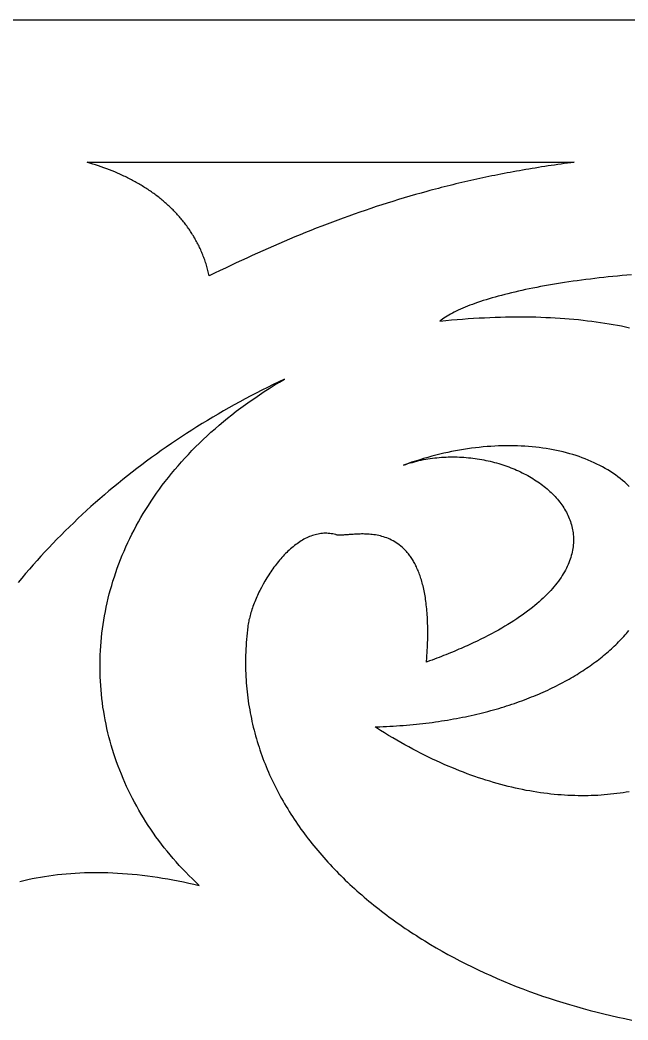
# Model space of a CAD drawing. Extents: x -52 to 65, y -90 to -50.
# Drawn here: x -2.19 to 10.97, y -71.74 to -50.12 of the extents above; entities that cross this region are included whole.
import ezdxf

# ---------------------------------------------------------------- set-up
doc = ezdxf.new("R2010")
doc.units = 0
doc.header["$MEASUREMENT"] = 0
doc.layers.add('LAYER_1', color=18, linetype='CONTINUOUS')

msp = doc.modelspace()

# ---------------------------------------------------------------- linework, layer by layer
at = {"layer": 'LAYER_1'}
for points in [[(11.857, -50.116), (10.865, -50.116), (9.875, -50.116), (8.89, -50.116), (7.908, -50.116), (6.93, -50.116), (5.957, -50.116), (4.989, -50.116), (4.026, -50.116), (3.069, -50.116), (2.118, -50.116), (1.173, -50.116), (0.235, -50.116), (-0.696, -50.116), (-1.619, -50.116), (-2.534, -50.116)], [(11.044, -55.626), (10.942, -55.635), (10.84, -55.644), (10.74, -55.653), (10.64, -55.663), (10.54, -55.673), (10.442, -55.684), (10.344, -55.695), (10.247, -55.706), (10.152, -55.718), (10.056, -55.73), (9.962, -55.742), (9.869, -55.755), (9.777, -55.768), (9.685, -55.781), (9.595, -55.795), (9.506, -55.809), (9.417, -55.823), (9.33, -55.838), (9.244, -55.853), (9.158, -55.868), (9.074, -55.883), (8.991, -55.899), (8.91, -55.915), (8.829, -55.932), (8.749, -55.948), (8.671, -55.965), (8.594, -55.982), (8.518, -56), (8.444, -56.018), (8.37, -56.035), (8.299, -56.054), (8.228, -56.072), (8.159, -56.09), (8.091, -56.109), (8.024, -56.128), (7.959, -56.147), (7.895, -56.167), (7.833, -56.186), (7.773, -56.206), (7.713, -56.226), (7.656, -56.246), (7.599, -56.266), (7.545, -56.287), (7.492, -56.307), (7.44, -56.328), (7.39, -56.349), (7.342, -56.369), (7.295, -56.391), (7.251, -56.412), (7.207, -56.433), (7.166, -56.454), (7.126, -56.476), (7.088, -56.497), (7.052, -56.519), (7.018, -56.541), (6.985, -56.563), (6.954, -56.585), (6.925, -56.607), (6.912, -56.618), (6.898, -56.629), (7.022, -56.616), (7.145, -56.604), (7.267, -56.594), (7.388, -56.584), (7.508, -56.575), (7.627, -56.567), (7.744, -56.56), (7.861, -56.554), (7.977, -56.548), (8.092, -56.544), (8.206, -56.54), (8.319, -56.538), (8.431, -56.536), (8.542, -56.535), (8.651, -56.535), (8.76, -56.535), (8.868, -56.537), (8.975, -56.539), (9.081, -56.543), (9.187, -56.547), (9.291, -56.551), (9.394, -56.557), (9.496, -56.564), (9.597, -56.571), (9.697, -56.579), (9.797, -56.588), (9.895, -56.597), (9.993, -56.608), (10.089, -56.619), (10.184, -56.631), (10.279, -56.643), (10.373, -56.657), (10.465, -56.671), (10.557, -56.686), (10.648, -56.701), (10.738, -56.717), (10.827, -56.734), (10.915, -56.752), (11.002, -56.771)], [(-2.19, -68.748), (-2.103, -68.727), (-2.016, -68.706), (-1.927, -68.687), (-1.838, -68.67), (-1.748, -68.653), (-1.656, -68.638), (-1.564, -68.624), (-1.471, -68.611), (-1.377, -68.599), (-1.282, -68.589), (-1.186, -68.58), (-1.089, -68.572), (-0.992, -68.566), (-0.893, -68.561), (-0.794, -68.557), (-0.694, -68.554), (-0.593, -68.553), (-0.491, -68.553), (-0.389, -68.554), (-0.285, -68.557), (-0.181, -68.561), (-0.076, -68.566), (0.029, -68.573), (0.135, -68.58), (0.242, -68.59), (0.35, -68.6), (0.458, -68.612), (0.567, -68.626), (0.677, -68.64), (0.787, -68.656), (0.898, -68.674), (1.009, -68.693), (1.121, -68.713), (1.234, -68.735), (1.347, -68.758), (1.461, -68.782), (1.575, -68.808), (1.69, -68.835), (1.615, -68.764), (1.541, -68.693), (1.468, -68.621), (1.396, -68.548), (1.326, -68.474), (1.257, -68.4), (1.19, -68.325), (1.124, -68.249), (1.059, -68.172), (0.995, -68.095), (0.933, -68.017), (0.872, -67.939), (0.812, -67.86), (0.754, -67.78), (0.697, -67.7), (0.642, -67.619), (0.587, -67.537), (0.534, -67.455), (0.483, -67.372), (0.432, -67.289), (0.384, -67.205), (0.336, -67.121), (0.29, -67.036), (0.245, -66.951), (0.201, -66.865), (0.159, -66.779), (0.119, -66.692), (0.079, -66.605), (0.041, -66.518), (0.005, -66.43), (-0.031, -66.341), (-0.065, -66.253), (-0.097, -66.163), (-0.128, -66.074), (-0.158, -65.984), (-0.186, -65.894), (-0.213, -65.803), (-0.239, -65.712), (-0.263, -65.621), (-0.286, -65.53), (-0.307, -65.438), (-0.327, -65.346), (-0.346, -65.254), (-0.363, -65.162), (-0.378, -65.069), (-0.393, -64.976), (-0.405, -64.883), (-0.417, -64.79), (-0.427, -64.696), (-0.435, -64.603), (-0.443, -64.509), (-0.448, -64.415), (-0.453, -64.321), (-0.455, -64.227), (-0.457, -64.133), (-0.457, -64.038), (-0.455, -63.944), (-0.452, -63.85), (-0.448, -63.755), (-0.442, -63.661), (-0.434, -63.566), (-0.426, -63.472), (-0.415, -63.378), (-0.404, -63.283), (-0.39, -63.189), (-0.376, -63.094), (-0.36, -63), (-0.342, -62.906), (-0.323, -62.812), (-0.302, -62.718), (-0.28, -62.624), (-0.256, -62.53), (-0.231, -62.436), (-0.205, -62.343), (-0.177, -62.25), (-0.147, -62.157), (-0.116, -62.064), (-0.083, -61.971), (-0.049, -61.878), (-0.013, -61.786), (0.024, -61.694), (0.062, -61.602), (0.103, -61.511), (0.144, -61.42), (0.188, -61.329), (0.232, -61.238), (0.279, -61.148), (0.327, -61.058), (0.376, -60.968), (0.427, -60.879), (0.48, -60.79), (0.534, -60.702), (0.589, -60.613), (0.646, -60.526), (0.705, -60.439), (0.765, -60.352), (0.827, -60.265), (0.891, -60.179), (0.956, -60.094), (1.022, -60.009), (1.09, -59.925), (1.16, -59.841), (1.231, -59.757), (1.304, -59.675), (1.379, -59.592), (1.455, -59.511), (1.532, -59.43), (1.611, -59.349), (1.692, -59.269), (1.775, -59.19), (1.859, -59.111), (1.944, -59.033), (2.031, -58.956), (2.12, -58.879), (2.211, -58.803), (2.303, -58.728), (2.397, -58.653), (2.492, -58.579), (2.589, -58.506), (2.687, -58.434), (2.788, -58.362), (2.889, -58.292), (2.993, -58.221), (3.098, -58.152), (3.205, -58.084), (3.313, -58.016), (3.423, -57.949), (3.535, -57.884), (3.411, -57.942), (3.288, -58.001), (3.166, -58.061), (3.045, -58.122), (2.924, -58.184), (2.803, -58.247), (2.684, -58.31), (2.565, -58.374), (2.447, -58.439), (2.33, -58.505), (2.213, -58.571), (2.097, -58.638), (1.982, -58.706), (1.867, -58.775), (1.753, -58.844), (1.64, -58.915), (1.528, -58.986), (1.416, -59.057), (1.305, -59.13), (1.195, -59.203), (1.086, -59.277), (0.977, -59.352), (0.869, -59.427), (0.762, -59.503), (0.656, -59.58), (0.551, -59.657), (0.446, -59.736), (0.342, -59.814), (0.239, -59.894), (0.136, -59.974), (0.035, -60.055), (-0.066, -60.137), (-0.166, -60.219), (-0.265, -60.302), (-0.363, -60.385), (-0.46, -60.469), (-0.557, -60.554), (-0.653, -60.64), (-0.748, -60.726), (-0.842, -60.813), (-0.935, -60.9), (-1.027, -60.988), (-1.119, -61.077), (-1.21, -61.166), (-1.299, -61.256), (-1.388, -61.346), (-1.476, -61.437), (-1.563, -61.529), (-1.65, -61.621), (-1.735, -61.714), (-1.819, -61.807), (-1.903, -61.901), (-1.986, -61.995), (-2.067, -62.09), (-2.148, -62.186), (-2.228, -62.282)], [(10.989, -60.202), (10.943, -60.158), (10.896, -60.115), (10.848, -60.074), (10.798, -60.033), (10.747, -59.994), (10.694, -59.956), (10.641, -59.919), (10.586, -59.883), (10.53, -59.848), (10.473, -59.814), (10.415, -59.781), (10.355, -59.75), (10.295, -59.719), (10.233, -59.69), (10.171, -59.662), (10.107, -59.635), (10.043, -59.609), (9.977, -59.584), (9.911, -59.56), (9.843, -59.538), (9.775, -59.516), (9.706, -59.496), (9.635, -59.477), (9.564, -59.458), (9.493, -59.442), (9.42, -59.426), (9.347, -59.411), (9.273, -59.398), (9.198, -59.385), (9.122, -59.374), (9.046, -59.364), (8.969, -59.355), (8.891, -59.347), (8.813, -59.34), (8.734, -59.335), (8.655, -59.331), (8.575, -59.327), (8.494, -59.325), (8.413, -59.324), (8.332, -59.325), (8.25, -59.326), (8.167, -59.329), (8.084, -59.332), (8.001, -59.337), (7.918, -59.343), (7.834, -59.351), (7.749, -59.359), (7.665, -59.369), (7.58, -59.379), (7.494, -59.391), (7.409, -59.404), (7.323, -59.419), (7.237, -59.434), (7.151, -59.451), (7.065, -59.468), (6.979, -59.487), (6.892, -59.508), (6.806, -59.529), (6.719, -59.552), (6.632, -59.575), (6.545, -59.6), (6.459, -59.626), (6.372, -59.654), (6.285, -59.682), (6.199, -59.712), (6.112, -59.743), (6.159, -59.727), (6.206, -59.711), (6.253, -59.696), (6.301, -59.683), (6.349, -59.67), (6.396, -59.657), (6.444, -59.646), (6.493, -59.635), (6.541, -59.625), (6.589, -59.616), (6.638, -59.608), (6.687, -59.6), (6.735, -59.593), (6.784, -59.587), (6.833, -59.582), (6.882, -59.577), (6.931, -59.573), (6.98, -59.57), (7.029, -59.568), (7.077, -59.566), (7.126, -59.565), (7.175, -59.565), (7.224, -59.565), (7.273, -59.566), (7.321, -59.568), (7.37, -59.57), (7.418, -59.573), (7.467, -59.577), (7.515, -59.582), (7.563, -59.587), (7.611, -59.592), (7.659, -59.599), (7.706, -59.606), (7.753, -59.613), (7.801, -59.621), (7.848, -59.63), (7.894, -59.64), (7.941, -59.65), (7.987, -59.661), (8.033, -59.672), (8.078, -59.684), (8.124, -59.696), (8.169, -59.709), (8.213, -59.723), (8.258, -59.737), (8.301, -59.751), (8.345, -59.767), (8.388, -59.783), (8.431, -59.799), (8.473, -59.816), (8.515, -59.833), (8.557, -59.851), (8.598, -59.87), (8.639, -59.888), (8.679, -59.908), (8.718, -59.928), (8.758, -59.948), (8.796, -59.969), (8.834, -59.991), (8.872, -60.013), (8.909, -60.035), (8.945, -60.058), (8.981, -60.081), (9.017, -60.105), (9.051, -60.129), (9.085, -60.154), (9.119, -60.179), (9.151, -60.204), (9.183, -60.23), (9.215, -60.256), (9.246, -60.283), (9.276, -60.31), (9.305, -60.338), (9.334, -60.366), (9.361, -60.394), (9.389, -60.423), (9.415, -60.452), (9.44, -60.481), (9.465, -60.511), (9.489, -60.541), (9.512, -60.572), (9.534, -60.603), (9.556, -60.634), (9.577, -60.665), (9.596, -60.697), (9.615, -60.73), (9.633, -60.762), (9.65, -60.795), (9.666, -60.828), (9.681, -60.861), (9.695, -60.895), (9.709, -60.929), (9.721, -60.963), (9.732, -60.998), (9.742, -61.033), (9.752, -61.068), (9.76, -61.103), (9.767, -61.139), (9.773, -61.175), (9.778, -61.211), (9.782, -61.247), (9.785, -61.284), (9.787, -61.32), (9.787, -61.357), (9.787, -61.394), (9.785, -61.432), (9.782, -61.469), (9.778, -61.507), (9.773, -61.545), (9.766, -61.583), (9.759, -61.622), (9.75, -61.66), (9.74, -61.699), (9.728, -61.738), (9.716, -61.776), (9.702, -61.816), (9.687, -61.855), (9.67, -61.894), (9.652, -61.934), (9.633, -61.973), (9.613, -62.013), (9.591, -62.053), (9.567, -62.093), (9.543, -62.133), (9.517, -62.173), (9.489, -62.213), (9.46, -62.254), (9.43, -62.294), (9.398, -62.334), (9.365, -62.375), (9.33, -62.415), (9.294, -62.456), (9.256, -62.497), (9.216, -62.537), (9.176, -62.578), (9.133, -62.619), (9.089, -62.66), (9.044, -62.7), (8.997, -62.741), (8.948, -62.782), (8.898, -62.823), (8.846, -62.864), (8.792, -62.904), (8.737, -62.945), (8.68, -62.986), (8.621, -63.027), (8.561, -63.067), (8.499, -63.108), (8.435, -63.148), (8.37, -63.189), (8.302, -63.229), (8.233, -63.27), (8.163, -63.31), (8.09, -63.35), (8.016, -63.39), (7.94, -63.43), (7.862, -63.47), (7.782, -63.51), (7.7, -63.55), (7.617, -63.59), (7.574, -63.609), (7.531, -63.629), (7.488, -63.649), (7.444, -63.668), (7.399, -63.688), (7.355, -63.708), (7.309, -63.727), (7.263, -63.747), (7.217, -63.766), (7.17, -63.786), (7.123, -63.805), (7.075, -63.825), (7.027, -63.844), (6.978, -63.863), (6.929, -63.882), (6.879, -63.902), (6.829, -63.921), (6.778, -63.94), (6.727, -63.959), (6.675, -63.978), (6.623, -63.997), (6.61, -64.002), (6.607, -64.003), (6.606, -64.003), (6.606, -64.003), (6.606, -64.003), (6.606, -64.002), (6.606, -63.998), (6.607, -63.983), (6.612, -63.923), (6.616, -63.864), (6.62, -63.805), (6.623, -63.748), (6.626, -63.691), (6.628, -63.635), (6.63, -63.58), (6.632, -63.526), (6.633, -63.473), (6.634, -63.42), (6.634, -63.369), (6.634, -63.318), (6.634, -63.268), (6.633, -63.218), (6.631, -63.17), (6.63, -63.122), (6.628, -63.075), (6.625, -63.029), (6.623, -62.983), (6.62, -62.939), (6.616, -62.895), (6.612, -62.852), (6.608, -62.809), (6.603, -62.768), (6.598, -62.727), (6.593, -62.686), (6.588, -62.647), (6.582, -62.608), (6.576, -62.57), (6.569, -62.532), (6.562, -62.496), (6.555, -62.46), (6.547, -62.424), (6.54, -62.39), (6.532, -62.356), (6.523, -62.322), (6.515, -62.29), (6.506, -62.257), (6.496, -62.226), (6.487, -62.195), (6.477, -62.165), (6.467, -62.135), (6.457, -62.107), (6.446, -62.078), (6.435, -62.05), (6.424, -62.023), (6.413, -61.997), (6.401, -61.971), (6.39, -61.945), (6.378, -61.921), (6.366, -61.896), (6.353, -61.873), (6.34, -61.85), (6.328, -61.827), (6.315, -61.805), (6.301, -61.784), (6.288, -61.763), (6.274, -61.742), (6.26, -61.722), (6.246, -61.703), (6.232, -61.684), (6.218, -61.665), (6.203, -61.647), (6.189, -61.63), (6.174, -61.613), (6.159, -61.596), (6.144, -61.58), (6.128, -61.565), (6.113, -61.55), (6.082, -61.521), (6.05, -61.494), (6.018, -61.468), (5.985, -61.444), (5.952, -61.422), (5.918, -61.401), (5.885, -61.382), (5.851, -61.364), (5.816, -61.348), (5.782, -61.333), (5.747, -61.319), (5.713, -61.306), (5.678, -61.295), (5.643, -61.285), (5.608, -61.275), (5.573, -61.267), (5.538, -61.26), (5.503, -61.254), (5.469, -61.249), (5.434, -61.244), (5.4, -61.241), (5.366, -61.238), (5.332, -61.235), (5.299, -61.234), (5.266, -61.233), (5.233, -61.232), (5.201, -61.232), (5.169, -61.233), (5.137, -61.234), (5.107, -61.235), (5.076, -61.236), (5.047, -61.238), (5.018, -61.24), (4.99, -61.242), (4.962, -61.244), (4.935, -61.246), (4.909, -61.248), (4.884, -61.25), (4.86, -61.252), (4.836, -61.254), (4.814, -61.256), (4.792, -61.257), (4.772, -61.258), (4.752, -61.259), (4.734, -61.259), (4.717, -61.259), (4.701, -61.258), (4.686, -61.257), (4.672, -61.255), (4.66, -61.252), (4.655, -61.251), (4.653, -61.251), (4.653, -61.25), (4.652, -61.25), (4.65, -61.25), (4.642, -61.247), (4.61, -61.239), (4.578, -61.232), (4.546, -61.226), (4.514, -61.222), (4.482, -61.219), (4.45, -61.217), (4.419, -61.217), (4.387, -61.217), (4.355, -61.219), (4.324, -61.223), (4.292, -61.227), (4.261, -61.233), (4.23, -61.24), (4.199, -61.248), (4.168, -61.257), (4.137, -61.267), (4.106, -61.278), (4.075, -61.29), (4.045, -61.303), (4.014, -61.317), (3.984, -61.332), (3.954, -61.348), (3.924, -61.365), (3.895, -61.383), (3.865, -61.402), (3.836, -61.421), (3.807, -61.442), (3.778, -61.463), (3.75, -61.485), (3.721, -61.507), (3.693, -61.531), (3.665, -61.555), (3.638, -61.58), (3.61, -61.605), (3.583, -61.631), (3.556, -61.658), (3.53, -61.685), (3.504, -61.713), (3.478, -61.741), (3.452, -61.77), (3.427, -61.8), (3.402, -61.83), (3.377, -61.86), (3.353, -61.891), (3.329, -61.922), (3.305, -61.953), (3.282, -61.985), (3.259, -62.018), (3.237, -62.05), (3.215, -62.083), (3.193, -62.116), (3.15, -62.183), (3.11, -62.251), (3.071, -62.319), (3.034, -62.388), (2.999, -62.457), (2.982, -62.492), (2.965, -62.526), (2.949, -62.561), (2.934, -62.595), (2.919, -62.63), (2.904, -62.664), (2.89, -62.698), (2.877, -62.732), (2.864, -62.766), (2.852, -62.8), (2.84, -62.833), (2.829, -62.866), (2.818, -62.899), (2.808, -62.932), (2.799, -62.964), (2.79, -62.996), (2.781, -63.028), (2.774, -63.059), (2.766, -63.09), (2.76, -63.12), (2.754, -63.15), (2.749, -63.18), (2.744, -63.209), (2.74, -63.238), (2.732, -63.307), (2.725, -63.376), (2.718, -63.444), (2.712, -63.513), (2.707, -63.581), (2.702, -63.649), (2.699, -63.717), (2.696, -63.785), (2.694, -63.852), (2.692, -63.92), (2.692, -63.987), (2.692, -64.054), (2.693, -64.121), (2.694, -64.187), (2.697, -64.253), (2.7, -64.32), (2.703, -64.386), (2.708, -64.451), (2.713, -64.517), (2.719, -64.582), (2.726, -64.647), (2.733, -64.712), (2.741, -64.777), (2.75, -64.841), (2.759, -64.905), (2.77, -64.97), (2.781, -65.033), (2.792, -65.097), (2.804, -65.16), (2.817, -65.224), (2.831, -65.287), (2.845, -65.349), (2.86, -65.412), (2.876, -65.474), (2.892, -65.536), (2.909, -65.598), (2.926, -65.66), (2.945, -65.721), (2.964, -65.782), (2.983, -65.843), (3.003, -65.904), (3.024, -65.964), (3.046, -66.025), (3.068, -66.085), (3.09, -66.144), (3.114, -66.204), (3.138, -66.263), (3.162, -66.322), (3.187, -66.381), (3.213, -66.44), (3.24, -66.498), (3.267, -66.556), (3.294, -66.614), (3.322, -66.672), (3.351, -66.729), (3.381, -66.786), (3.411, -66.843), (3.441, -66.9), (3.472, -66.956), (3.504, -67.012), (3.536, -67.068), (3.569, -67.124), (3.603, -67.179), (3.637, -67.234), (3.671, -67.289), (3.706, -67.343), (3.742, -67.398), (3.778, -67.452), (3.815, -67.506), (3.852, -67.559), (3.89, -67.613), (3.928, -67.666), (3.967, -67.718), (4.006, -67.771), (4.046, -67.823), (4.087, -67.875), (4.128, -67.927), (4.169, -67.978), (4.211, -68.029), (4.254, -68.08), (4.297, -68.131), (4.34, -68.181), (4.384, -68.231), (4.429, -68.281), (4.474, -68.331), (4.519, -68.38), (4.565, -68.429), (4.611, -68.478), (4.658, -68.526), (4.705, -68.574), (4.753, -68.622), (4.802, -68.669), (4.85, -68.717), (4.899, -68.764), (4.949, -68.81), (4.999, -68.857), (5.05, -68.903), (5.101, -68.949), (5.152, -68.994), (5.204, -69.039), (5.256, -69.084), (5.309, -69.129), (5.362, -69.173), (5.416, -69.217), (5.469, -69.261), (5.524, -69.304), (5.579, -69.348), (5.634, -69.39), (5.689, -69.433), (5.745, -69.475), (5.802, -69.517), (5.859, -69.559), (5.916, -69.6), (5.973, -69.641), (6.031, -69.682), (6.09, -69.722), (6.148, -69.762), (6.207, -69.802), (6.267, -69.841), (6.326, -69.881), (6.387, -69.919), (6.447, -69.958), (6.508, -69.996), (6.569, -70.034), (6.693, -70.109), (6.817, -70.182), (6.944, -70.254), (7.071, -70.325), (7.2, -70.395), (7.33, -70.463), (7.461, -70.53), (7.593, -70.595), (7.727, -70.66), (7.861, -70.722), (7.997, -70.784), (8.134, -70.844), (8.272, -70.903), (8.411, -70.96), (8.55, -71.016), (8.691, -71.07), (8.833, -71.124), (8.976, -71.175), (9.119, -71.225), (9.264, -71.274), (9.409, -71.322), (9.555, -71.367), (9.702, -71.412), (9.849, -71.455), (9.997, -71.496), (10.146, -71.536), (10.296, -71.575), (10.446, -71.612), (10.597, -71.647), (10.748, -71.681), (10.9, -71.713), (11.052, -71.744)], [(10.994, -66.806), (10.928, -66.817), (10.861, -66.828), (10.794, -66.838), (10.726, -66.847), (10.659, -66.855), (10.59, -66.863), (10.521, -66.869), (10.452, -66.875), (10.383, -66.88), (10.313, -66.885), (10.243, -66.888), (10.172, -66.891), (10.101, -66.893), (10.03, -66.894), (9.958, -66.894), (9.886, -66.893), (9.814, -66.892), (9.741, -66.889), (9.668, -66.886), (9.594, -66.882), (9.521, -66.877), (9.446, -66.871), (9.372, -66.864), (9.297, -66.856), (9.222, -66.848), (9.146, -66.838), (9.07, -66.828), (8.994, -66.817), (8.918, -66.804), (8.841, -66.791), (8.764, -66.777), (8.686, -66.762), (8.608, -66.746), (8.53, -66.729), (8.452, -66.711), (8.373, -66.692), (8.294, -66.672), (8.215, -66.651), (8.135, -66.629), (8.055, -66.606), (7.975, -66.582), (7.894, -66.557), (7.813, -66.531), (7.732, -66.504), (7.65, -66.476), (7.569, -66.447), (7.486, -66.417), (7.404, -66.386), (7.321, -66.354), (7.239, -66.321), (7.155, -66.286), (7.072, -66.251), (6.988, -66.215), (6.904, -66.177), (6.82, -66.138), (6.735, -66.099), (6.65, -66.058), (6.565, -66.016), (6.48, -65.973), (6.394, -65.929), (6.308, -65.883), (6.222, -65.837), (6.136, -65.789), (6.049, -65.741), (5.962, -65.691), (5.875, -65.64), (5.788, -65.588), (5.7, -65.534), (5.612, -65.48), (5.524, -65.424), (5.502, -65.41), (5.497, -65.406), (5.495, -65.405), (5.495, -65.405), (5.495, -65.405), (5.496, -65.405), (5.501, -65.405), (5.52, -65.404), (5.594, -65.402), (5.668, -65.399), (5.742, -65.395), (5.816, -65.392), (5.888, -65.388), (5.961, -65.383), (6.033, -65.378), (6.105, -65.373), (6.176, -65.367), (6.247, -65.361), (6.317, -65.354), (6.387, -65.347), (6.457, -65.34), (6.526, -65.332), (6.594, -65.324), (6.663, -65.315), (6.73, -65.306), (6.798, -65.297), (6.865, -65.287), (6.931, -65.277), (6.998, -65.267), (7.063, -65.256), (7.128, -65.245), (7.193, -65.233), (7.258, -65.222), (7.322, -65.209), (7.385, -65.197), (7.448, -65.184), (7.511, -65.171), (7.573, -65.157), (7.635, -65.143), (7.696, -65.129), (7.757, -65.115), (7.817, -65.1), (7.877, -65.084), (7.937, -65.069), (7.996, -65.053), (8.055, -65.037), (8.113, -65.02), (8.171, -65.004), (8.228, -64.986), (8.285, -64.969), (8.341, -64.951), (8.397, -64.933), (8.453, -64.915), (8.508, -64.896), (8.563, -64.877), (8.617, -64.858), (8.671, -64.839), (8.724, -64.819), (8.777, -64.799), (8.829, -64.779), (8.881, -64.758), (8.932, -64.737), (8.983, -64.716), (9.034, -64.695), (9.084, -64.673), (9.134, -64.651), (9.183, -64.629), (9.232, -64.607), (9.28, -64.584), (9.328, -64.561), (9.375, -64.538), (9.422, -64.515), (9.468, -64.491), (9.514, -64.467), (9.559, -64.443), (9.604, -64.419), (9.649, -64.394), (9.693, -64.369), (9.736, -64.344), (9.78, -64.319), (9.822, -64.294), (9.864, -64.268), (9.906, -64.242), (9.947, -64.216), (9.988, -64.19), (10.028, -64.164), (10.068, -64.137), (10.107, -64.11), (10.146, -64.083), (10.184, -64.056), (10.222, -64.029), (10.26, -64.001), (10.296, -63.973), (10.333, -63.945), (10.369, -63.917), (10.404, -63.889), (10.439, -63.861), (10.474, -63.832), (10.508, -63.803), (10.541, -63.774), (10.574, -63.745), (10.607, -63.716), (10.639, -63.687), (10.67, -63.657), (10.701, -63.627), (10.732, -63.598), (10.762, -63.568), (10.791, -63.538), (10.82, -63.507), (10.849, -63.477), (10.877, -63.446), (10.905, -63.416), (10.932, -63.385), (10.958, -63.354), (10.984, -63.323)]]:
    msp.add_lwpolyline(points, dxfattribs=at)
msp.add_lwpolyline([(9.802, -53.194), (9.73, -53.204), (9.659, -53.213), (9.588, -53.223), (9.517, -53.232), (9.447, -53.242), (9.377, -53.252), (9.307, -53.263), (9.237, -53.273), (9.167, -53.284), (9.098, -53.295), (9.029, -53.306), (8.96, -53.317), (8.891, -53.328), (8.823, -53.339), (8.755, -53.351), (8.687, -53.363), (8.619, -53.375), (8.552, -53.387), (8.484, -53.399), (8.417, -53.411), (8.35, -53.424), (8.284, -53.437), (8.217, -53.45), (8.151, -53.463), (8.085, -53.476), (8.019, -53.489), (7.953, -53.503), (7.888, -53.516), (7.823, -53.53), (7.758, -53.544), (7.693, -53.558), (7.628, -53.573), (7.563, -53.587), (7.499, -53.602), (7.435, -53.617), (7.371, -53.632), (7.307, -53.647), (7.243, -53.662), (7.18, -53.678), (7.116, -53.693), (7.053, -53.709), (6.99, -53.725), (6.927, -53.741), (6.865, -53.757), (6.802, -53.774), (6.74, -53.79), (6.677, -53.807), (6.615, -53.824), (6.491, -53.858), (6.368, -53.892), (6.245, -53.928), (6.123, -53.964), (6.001, -54), (5.88, -54.038), (5.759, -54.075), (5.639, -54.114), (5.519, -54.153), (5.4, -54.193), (5.28, -54.233), (5.162, -54.274), (5.043, -54.315), (4.925, -54.357), (4.807, -54.399), (4.69, -54.443), (4.573, -54.486), (4.456, -54.531), (4.339, -54.576), (4.222, -54.621), (4.106, -54.667), (3.99, -54.714), (3.874, -54.761), (3.758, -54.809), (3.642, -54.857), (3.526, -54.906), (3.411, -54.955), (3.295, -55.005), (3.18, -55.056), (3.064, -55.107), (2.949, -55.159), (2.833, -55.211), (2.718, -55.264), (2.602, -55.317), (2.486, -55.371), (2.371, -55.425), (2.255, -55.48), (2.139, -55.536), (2.023, -55.592), (1.906, -55.648), (1.9, -55.618), (1.893, -55.589), (1.885, -55.56), (1.878, -55.531), (1.87, -55.502), (1.862, -55.473), (1.854, -55.444), (1.845, -55.416), (1.836, -55.388), (1.827, -55.36), (1.818, -55.332), (1.808, -55.304), (1.798, -55.276), (1.788, -55.249), (1.778, -55.222), (1.767, -55.194), (1.756, -55.167), (1.745, -55.141), (1.733, -55.114), (1.722, -55.088), (1.71, -55.061), (1.697, -55.035), (1.685, -55.009), (1.672, -54.983), (1.659, -54.958), (1.646, -54.932), (1.633, -54.907), (1.619, -54.882), (1.605, -54.857), (1.591, -54.832), (1.576, -54.808), (1.562, -54.783), (1.547, -54.759), (1.532, -54.735), (1.516, -54.711), (1.501, -54.687), (1.485, -54.663), (1.469, -54.64), (1.453, -54.616), (1.436, -54.593), (1.42, -54.57), (1.403, -54.547), (1.385, -54.525), (1.368, -54.502), (1.35, -54.48), (1.333, -54.458), (1.315, -54.436), (1.296, -54.414), (1.278, -54.392), (1.259, -54.371), (1.24, -54.349), (1.221, -54.328), (1.202, -54.307), (1.182, -54.286), (1.163, -54.266), (1.143, -54.245), (1.123, -54.225), (1.102, -54.205), (1.082, -54.185), (1.061, -54.165), (1.04, -54.145), (1.019, -54.125), (0.998, -54.106), (0.976, -54.087), (0.955, -54.068), (0.933, -54.049), (0.911, -54.03), (0.889, -54.012), (0.866, -53.993), (0.844, -53.975), (0.821, -53.957), (0.798, -53.939), (0.775, -53.921), (0.751, -53.904), (0.728, -53.886), (0.704, -53.869), (0.68, -53.852), (0.656, -53.835), (0.632, -53.818), (0.608, -53.801), (0.583, -53.785), (0.558, -53.769), (0.533, -53.753), (0.508, -53.737), (0.483, -53.721), (0.458, -53.705), (0.432, -53.69), (0.406, -53.674), (0.381, -53.659), (0.355, -53.644), (0.328, -53.629), (0.302, -53.615), (0.276, -53.6), (0.249, -53.586), (0.222, -53.572), (0.195, -53.558), (0.168, -53.544), (0.141, -53.53), (0.114, -53.517), (0.086, -53.503), (0.059, -53.49), (0.031, -53.477), (0.003, -53.464), (-0.025, -53.451), (-0.082, -53.426), (-0.139, -53.402), (-0.196, -53.378), (-0.255, -53.355), (-0.313, -53.333), (-0.372, -53.311), (-0.432, -53.29), (-0.492, -53.27), (-0.552, -53.25), (-0.613, -53.231), (-0.675, -53.212), (-0.736, -53.194), (-0.736, -53.194), (-0.736, -53.194), (-0.735, -53.194), (-0.734, -53.194), (-0.733, -53.194), (-0.732, -53.194), (-0.731, -53.194), (-0.729, -53.194), (-0.727, -53.194), (-0.724, -53.194), (-0.722, -53.194), (-0.719, -53.194), (-0.716, -53.194), (-0.713, -53.194), (-0.71, -53.194), (-0.706, -53.194), (-0.702, -53.194), (-0.698, -53.194), (-0.694, -53.194), (-0.689, -53.194), (-0.685, -53.194), (-0.68, -53.194), (-0.675, -53.194), (-0.669, -53.194), (-0.663, -53.194), (-0.658, -53.194), (-0.652, -53.194), (-0.645, -53.194), (-0.639, -53.194), (-0.632, -53.194), (-0.625, -53.194), (-0.618, -53.194), (-0.603, -53.194), (-0.587, -53.194), (-0.571, -53.194), (-0.553, -53.194), (-0.535, -53.194), (-0.516, -53.194), (-0.496, -53.194), (-0.476, -53.194), (-0.455, -53.194), (-0.432, -53.194), (-0.409, -53.194), (-0.386, -53.194), (-0.361, -53.194), (-0.336, -53.194), (-0.31, -53.194), (-0.284, -53.194), (-0.256, -53.194), (-0.228, -53.194), (-0.199, -53.194), (-0.17, -53.194), (-0.14, -53.194), (-0.109, -53.194), (-0.077, -53.194), (-0.045, -53.194), (-0.012, -53.194), (0.021, -53.194), (0.056, -53.194), (0.091, -53.194), (0.126, -53.194), (0.162, -53.194), (0.199, -53.194), (0.236, -53.194), (0.274, -53.194), (0.313, -53.194), (0.352, -53.194), (0.391, -53.194), (0.432, -53.194), (0.472, -53.194), (0.514, -53.194), (0.556, -53.194), (0.598, -53.194), (0.641, -53.194), (0.685, -53.194), (0.729, -53.194), (0.773, -53.194), (0.819, -53.194), (0.864, -53.194), (0.91, -53.194), (0.957, -53.194), (1.004, -53.194), (1.051, -53.194), (1.099, -53.194), (1.148, -53.194), (1.197, -53.194), (1.246, -53.194), (1.296, -53.194), (1.346, -53.194), (1.396, -53.194), (1.447, -53.194), (1.499, -53.194), (1.55, -53.194), (1.602, -53.194), (1.655, -53.194), (1.708, -53.194), (1.761, -53.194), (1.815, -53.194), (1.869, -53.194), (1.923, -53.194), (1.977, -53.194), (2.032, -53.194), (2.088, -53.194), (2.143, -53.194), (2.199, -53.194), (2.255, -53.194), (2.312, -53.194), (2.368, -53.194), (2.425, -53.194), (2.483, -53.194), (2.54, -53.194), (2.598, -53.194), (2.656, -53.194), (2.714, -53.194), (2.773, -53.194), (2.831, -53.194), (2.949, -53.194), (3.068, -53.194), (3.188, -53.194), (3.308, -53.194), (3.429, -53.194), (3.55, -53.194), (3.672, -53.194), (3.794, -53.194), (3.917, -53.194), (4.039, -53.194), (4.286, -53.194), (4.533, -53.194), (4.78, -53.194), (5.026, -53.194), (5.149, -53.194), (5.272, -53.194), (5.394, -53.194), (5.516, -53.194), (5.637, -53.194), (5.758, -53.194), (5.878, -53.194), (5.997, -53.194), (6.116, -53.194), (6.234, -53.194), (6.293, -53.194), (6.351, -53.194), (6.41, -53.194), (6.468, -53.194), (6.525, -53.194), (6.583, -53.194), (6.64, -53.194), (6.697, -53.194), (6.754, -53.194), (6.81, -53.194), (6.866, -53.194), (6.922, -53.194), (6.978, -53.194), (7.033, -53.194), (7.088, -53.194), (7.143, -53.194), (7.197, -53.194), (7.251, -53.194), (7.305, -53.194), (7.358, -53.194), (7.411, -53.194), (7.463, -53.194), (7.515, -53.194), (7.567, -53.194), (7.618, -53.194), (7.669, -53.194), (7.72, -53.194), (7.77, -53.194), (7.82, -53.194), (7.869, -53.194), (7.918, -53.194), (7.966, -53.194), (8.014, -53.194), (8.062, -53.194), (8.109, -53.194), (8.155, -53.194), (8.201, -53.194), (8.247, -53.194), (8.292, -53.194), (8.337, -53.194), (8.381, -53.194), (8.424, -53.194), (8.467, -53.194), (8.51, -53.194), (8.552, -53.194), (8.593, -53.194), (8.634, -53.194), (8.674, -53.194), (8.714, -53.194), (8.753, -53.194), (8.792, -53.194), (8.829, -53.194), (8.867, -53.194), (8.904, -53.194), (8.94, -53.194), (8.975, -53.194), (9.01, -53.194), (9.044, -53.194), (9.078, -53.194), (9.111, -53.194), (9.143, -53.194), (9.174, -53.194), (9.205, -53.194), (9.235, -53.194), (9.265, -53.194), (9.294, -53.194), (9.322, -53.194), (9.349, -53.194), (9.376, -53.194), (9.402, -53.194), (9.427, -53.194), (9.451, -53.194), (9.475, -53.194), (9.498, -53.194), (9.52, -53.194), (9.541, -53.194), (9.562, -53.194), (9.582, -53.194), (9.601, -53.194), (9.619, -53.194), (9.636, -53.194), (9.653, -53.194), (9.669, -53.194), (9.684, -53.194), (9.691, -53.194), (9.698, -53.194), (9.704, -53.194), (9.711, -53.194), (9.717, -53.194), (9.723, -53.194), (9.729, -53.194), (9.735, -53.194), (9.74, -53.194), (9.745, -53.194), (9.75, -53.194), (9.755, -53.194), (9.76, -53.194), (9.764, -53.194), (9.768, -53.194), (9.772, -53.194), (9.775, -53.194), (9.779, -53.194), (9.782, -53.194), (9.785, -53.194), (9.788, -53.194), (9.79, -53.194), (9.792, -53.194), (9.794, -53.194), (9.796, -53.194), (9.798, -53.194), (9.799, -53.194), (9.8, -53.194), (9.801, -53.194), (9.802, -53.194), (9.802, -53.194)], close=True, dxfattribs=at)

doc.saveas('drawing.dxf')
